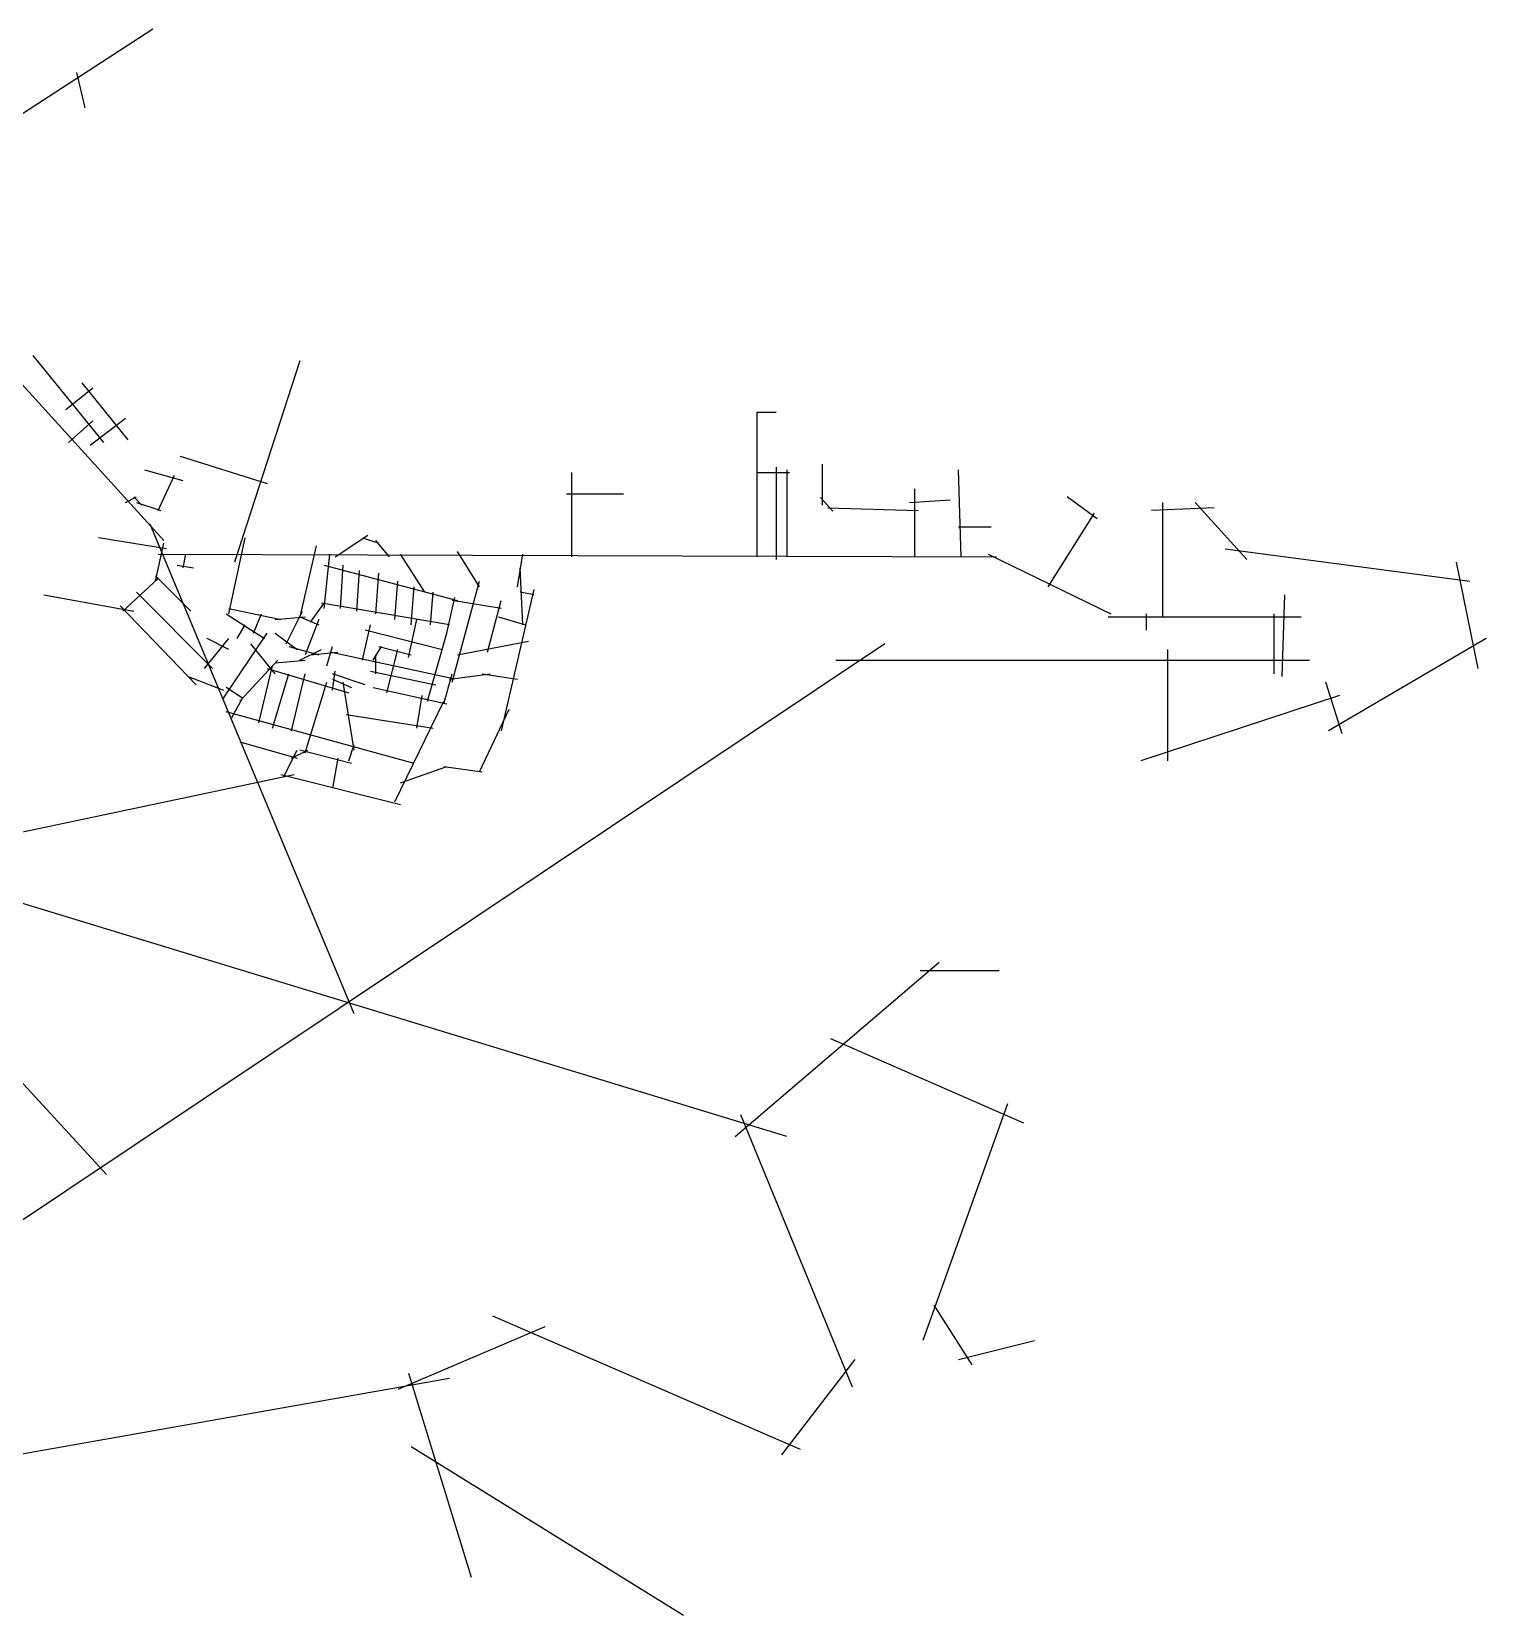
# Model space of a CAD drawing. Extents: x 184397 to 198233, y 8245483 to 8260899.
# Drawn here: x 193543 to 198233, y 8248852 to 8253958 of the extents above; entities that cross this region are included whole.
import ezdxf

# ---------------------------------------------------------------- set-up
doc = ezdxf.new("R2010")
doc.units = 0
doc.layers.add('AXIAL', color=7, linetype='CONTINUOUS')

msp = doc.modelspace()

# ---------------------------------------------------------------- linework, layer by layer
at = {"layer": 'AXIAL', "color": 92, "linetype": 'CONTINUOUS'}
for p, q in [((193310.828757, 8253563.588883), (193933.76926, 8253967.185295)), ((193837.25647, 8252089.586738), (193951.315776, 8252194.87405)), ((197574.905172, 8251879.016538), (197583.677166, 8252142.230078)), ((194074.149604, 8251852.693604), (193828.481948, 8252107.13515)), ((197548.582238, 8251887.788532), (197548.582238, 8252080.812217)), ((194179.436915, 8251966.752911), (194109.244532, 8252001.847839)), ((197206.403688, 8251607.025948), (197206.403688, 8251966.752911)), ((194188.20891, 8251747.408188), (194223.303838, 8251808.824154)), ((194354.912188, 8251554.384504), (194398.781006, 8251642.123403)), ((194381.232594, 8251615.80047), (194433.876566, 8251642.123403)), ((194565.484284, 8251607.025948), (194583.0308, 8251659.66992)), ((194346.137666, 8251563.159025), (194732.187562, 8251466.646236)), ((196688.74797, 8250501.524656), (196416.759907, 8249738.203809)), ((196021.938017, 8249387.251368), (195030.496031, 8249817.168187)), ((194890.116318, 8249615.369981), (192758.07811, 8249238.097134))]:
    msp.add_line(p, q, dxfattribs=at)
at = {"layer": 'AXIAL', "color": 112, "linetype": 'CONTINUOUS'}
for p, q in [((193688.101604, 8253826.803056), (193714.422642, 8253712.743749)), ((193740.745575, 8252809.040663), (193653.006676, 8252738.850174)), ((193731.971054, 8252624.790868), (193846.03036, 8252712.527241)), ((196085.874567, 8252456.391866), (196126.628623, 8252412.639723)), ((196978.285075, 8252387.897734), (196881.772286, 8252458.08759)), ((193881.12592, 8252440.539179), (193960.090298, 8252414.218772)), ((197188.855276, 8252440.539179), (197188.855276, 8252072.040222)), ((194539.161351, 8252098.36126), (194547.935872, 8252238.740973)), ((194591.805322, 8252089.586738), (194600.579212, 8252221.194456)), ((194653.223184, 8252080.812217), (194661.995178, 8252212.420566)), ((194714.638518, 8252063.2657), (194723.41304, 8252186.099528)), ((194767.28249, 8252045.717289), (194776.054485, 8252168.551116)), ((194828.698456, 8252045.717289), (194837.472346, 8252151.0046)), ((195162.10438, 8252142.230078), (195118.23493, 8252151.0046)), ((194363.686078, 8251984.301322), (194416.33005, 8252089.586738)), ((194442.650456, 8252054.49181), (194486.519906, 8252115.909672)), ((194881.341796, 8252019.396882), (194907.662834, 8252133.456188)), ((195056.817069, 8252098.36126), (194898.888313, 8252124.681667)), ((194258.401293, 8252019.396882), (194284.7217, 8252080.812217)), ((194328.59115, 8252063.2657), (194425.102044, 8252072.040222)), ((194468.971494, 8252063.2657), (194425.102044, 8251949.206394)), ((195048.045074, 8252072.040222), (195135.781447, 8252045.717289)), ((197136.213831, 8252080.812217), (197136.213831, 8252028.170772)), ((194161.887872, 8251808.824154), (194302.268216, 8252019.396882)), ((194819.923935, 8251800.05216), (194881.341796, 8252019.396882)), ((194916.436724, 8251949.206394), (195144.555968, 8251993.075844)), ((194907.662834, 8251870.242016), (194504.066422, 8251957.980916)), ((194688.318112, 8251826.372566), (194723.41304, 8251966.752911)), ((194328.59115, 8251922.883461), (194425.102044, 8251931.657982)), ((194512.840944, 8251835.147088), (194521.614834, 8251896.563054)), ((194872.567274, 8251791.277638), (194898.888313, 8251887.788532)), ((194890.116318, 8251870.242016), (195021.722141, 8251887.788532)), ((197767.928856, 8251694.764848), (197715.284884, 8251861.468126)), ((194784.829006, 8251712.31326), (194802.377418, 8251817.598676)), ((194872.567274, 8251589.479432), (194995.401102, 8251571.93102)), ((196451.854835, 8249852.263115), (196574.688663, 8249659.239431)), ((194758.507968, 8249632.919024), (194960.306174, 8248974.881066))]:
    msp.add_line(p, q, dxfattribs=at)
at = {"layer": 'AXIAL', "color": 102, "linetype": 'CONTINUOUS'}
for p, q in [((193775.840503, 8252633.562863), (193547.721891, 8252914.325447)), ((195942.973639, 8252730.076285), (195881.555777, 8252730.076285)), ((194021.508159, 8252589.69594), (194302.268216, 8252501.95704)), ((195881.555777, 8252537.051969), (195986.843089, 8252537.051969)), ((193872.351398, 8252458.08759), (193898.674331, 8252431.767184)), ((195451.638959, 8252466.862112), (195267.389165, 8252466.862112)), ((196372.890457, 8252440.539179), (196504.498807, 8252449.3137)), ((196109.676917, 8252422.992662), (196401.58368, 8252414.677006)), ((196820.356319, 8252168.551116), (196969.510554, 8252405.444251)), ((196530.819213, 8252361.574801), (196636.10463, 8252361.574801)), ((194609.353734, 8252326.479873), (194661.995178, 8252308.933356)), ((194012.733638, 8252238.740973), (194065.375082, 8252229.968978)), ((194486.519906, 8252238.740973), (194916.436724, 8252124.681667)), ((195127.009452, 8252045.717289), (195118.23493, 8252229.968978)), ((193582.816819, 8252142.230078), (193872.351398, 8252089.586738)), ((194898.888313, 8251861.468126), (194986.627212, 8252186.099528)), ((194179.436915, 8252098.36126), (194346.137666, 8252063.2657)), ((194890.116318, 8252045.717289), (194477.745384, 8252115.909672)), ((194407.555528, 8252072.040222), (194468.971494, 8252045.717289)), ((197013.380003, 8252072.040222), (197636.320506, 8252072.040222)), ((194328.59115, 8251887.788532), (194249.626772, 8251984.301322)), ((194214.531844, 8251800.05216), (194337.365671, 8251931.657982)), ((194302.268216, 8251905.336944), (194565.484284, 8251826.372566)), ((194223.303838, 8251808.824154), (194170.662394, 8251843.919083)), ((194512.840944, 8251870.242016), (194574.258806, 8251843.919083)), ((194644.448662, 8251843.919083), (194881.341796, 8251791.277638)), ((197759.154334, 8251817.598676), (197118.66542, 8251607.025948)), ((194556.709762, 8251756.18271), (194837.472346, 8251712.31326)), ((194574.258806, 8251598.253954), (194407.555528, 8251642.123403)), ((194530.389356, 8251615.80047), (194512.840944, 8251519.289576)), ((194732.187562, 8251536.836092), (194881.341796, 8251589.479432)), ((195197.199308, 8249782.073258), (194723.41304, 8249580.275053))]:
    msp.add_line(p, q, dxfattribs=at)
at = {"layer": 'AXIAL', "color": 62, "linetype": 'CONTINUOUS'}
msp.add_line((193968.864188, 8252317.705351), (193459.982991, 8252879.230519), dxfattribs=at)
at = {"layer": 'AXIAL', "color": 82, "linetype": 'CONTINUOUS'}
for p, q in [((194407.555528, 8252896.778931), (194196.983432, 8252247.515495)), ((193661.781197, 8252633.562863), (193740.745575, 8252703.755246)), ((195881.555777, 8252730.076285), (195881.555777, 8252265.063906)), ((195942.973639, 8252554.598485), (195942.973639, 8252256.290016)), ((195284.938208, 8252265.063906), (195284.938208, 8252537.051969)), ((195978.068567, 8252545.82649), (195978.068567, 8252265.063906)), ((196539.593735, 8252265.063906), (196530.819213, 8252545.82649)), ((193846.03036, 8252440.539179), (193881.12592, 8252458.08759)), ((196390.439501, 8252265.063906), (196390.439501, 8252484.408629)), ((194179.436915, 8252080.812217), (194232.07836, 8252326.479873)), ((194460.196973, 8252300.158834), (194407.555528, 8252072.040222)), ((194521.614834, 8252265.063906), (194626.90025, 8252335.254394)), ((194697.090107, 8252265.063906), (194653.223184, 8252317.705351)), ((194039.054676, 8252273.838428), (194030.280154, 8252229.968978)), ((194486.519906, 8252098.36126), (194504.066422, 8252273.838428)), ((194811.15194, 8252151.0046), (194732.187562, 8252273.838428)), ((194986.627212, 8252168.551116), (194916.436724, 8252282.610423)), ((195109.460409, 8252168.551116), (195127.009452, 8252273.838428)), ((196627.332635, 8252273.838428), (197022.154525, 8252080.812217)), ((194275.94781, 8251729.859776), (194319.816628, 8251914.111466)), ((194319.816628, 8251712.31326), (194372.4606, 8251887.788532)), ((194381.232594, 8251703.53937), (194425.102044, 8251887.788532)), ((194425.102044, 8251633.348882), (194495.294428, 8251861.468126)), ((194583.0308, 8251642.123403), (194547.935872, 8251861.468126)), ((194714.638518, 8251475.420126), (194872.567274, 8251800.05216))]:
    msp.add_line(p, q, dxfattribs=at)
at = {"layer": 'AXIAL', "color": 122, "linetype": 'CONTINUOUS'}
for p, q in [((193854.804881, 8252642.337385), (193705.650647, 8252826.589074)), ((196092.128505, 8252563.373007), (196092.128505, 8252431.767184)), ((193951.315776, 8252414.218772), (194003.959116, 8252528.278079)), ((197355.558554, 8252422.992662), (197153.760348, 8252414.218772)), ((195162.10438, 8252159.776595), (195056.817069, 8251703.53937)), ((195012.947619, 8251957.980916), (195056.817069, 8252124.681667)), ((194170.662394, 8252080.812217), (194293.496222, 8252001.847839)), ((194609.353734, 8251931.657982), (194635.67414, 8252045.717289)), ((194328.59115, 8252019.396882), (194398.781006, 8251966.752911)), ((198232.940602, 8252001.847839), (197724.059406, 8251703.53937)), ((194372.4606, 8251975.527432), (194468.971494, 8251949.206394)), ((194442.650456, 8251949.206394), (194530.389356, 8251957.980916)), ((194495.294428, 8251914.111466), (194512.840944, 8251975.527432)), ((194653.223184, 8251887.788532), (194653.223184, 8251949.206394)), ((194661.995178, 8251975.527432), (194767.28249, 8251949.206394)), ((194618.125729, 8251852.693604), (194512.840944, 8251887.788532)), ((194635.67414, 8251896.563054), (194846.246868, 8251852.693604)), ((194995.401102, 8251887.788532), (195109.460409, 8251870.242016)), ((194986.627212, 8251571.93102), (195083.140002, 8251773.729226)), ((196530.819213, 8249676.785947), (196776.486869, 8249738.203809)), ((194767.28249, 8249396.02589), (195644.662643, 8248852.047238))]:
    msp.add_line(p, q, dxfattribs=at)
at = {"layer": 'AXIAL', "color": 132, "linetype": 'CONTINUOUS'}
for p, q in [((193907.446326, 8252545.82649), (194030.280154, 8252510.731562)), ((197460.843338, 8252256.290016), (197294.142587, 8252440.539179)), ((198206.620196, 8251905.336944), (198136.427813, 8252247.515495)), ((194205.757322, 8252001.847839), (194232.07836, 8252045.717289)), ((194758.507968, 8251940.432504), (194784.829006, 8252063.2657)), ((194863.793384, 8251966.752911), (194618.125729, 8252028.170772)), ((194407.555528, 8251931.657982), (194477.745384, 8251966.752911)), ((194644.448662, 8251931.657982), (194670.7697, 8251975.527432))]:
    msp.add_line(p, q, dxfattribs=at)
at = {"layer": 'AXIAL', "color": 42, "linetype": 'CONTINUOUS'}
for p, q in [((194583.0308, 8250791.061761), (193924.994738, 8252370.349322)), ((196293.926079, 8251984.301322), (192801.945033, 8249650.465541))]:
    msp.add_line(p, q, dxfattribs=at)
at = {"layer": 'AXIAL', "color": 72, "linetype": 'CONTINUOUS'}
for p, q in [((193977.638709, 8252291.384944), (193758.292092, 8252326.479873)), ((193942.543781, 8252186.099528), (193968.864188, 8252308.933356)), ((193951.315776, 8252273.838428), (196653.653041, 8252265.063906)), ((194056.603087, 8252089.586738), (193942.543781, 8252203.646045)), ((194126.792944, 8251905.336944), (193881.12592, 8252151.0046)), ((194100.472537, 8251905.336944), (194179.436915, 8252001.847839)), ((196135.997323, 8251931.657982), (197662.641544, 8251931.657982)), ((194047.828566, 8251879.016538), (194161.887872, 8251835.147088)), ((194776.054485, 8251598.253954), (194170.662394, 8251764.954705)), ((194214.531844, 8251668.44381), (194398.781006, 8251615.80047)), ((193223.089857, 8251317.49137), (194390.007116, 8251563.159025)), ((193179.220407, 8250931.444001), (193784.615025, 8250273.406043)), ((196407.986017, 8250931.444001), (196662.427563, 8250931.444001)), ((196118.448912, 8250712.097383), (196741.391941, 8250440.109321)), ((196197.41329, 8249676.785947), (195960.520155, 8249369.702957))]:
    msp.add_line(p, q, dxfattribs=at)
at = {"layer": 'AXIAL', "color": 142, "linetype": 'CONTINUOUS'}
msp.add_line((197390.653482, 8252291.384944), (198180.297263, 8252186.099528), dxfattribs=at)
at = {"layer": 'AXIAL', "color": 22, "linetype": 'CONTINUOUS'}
msp.add_line((195978.068567, 8250396.239871), (191029.633788, 8251905.336944), dxfattribs=at)
at = {"layer": 'AXIAL', "color": 52, "linetype": 'CONTINUOUS'}
for p, q in [((195811.365921, 8250396.239871), (196469.403879, 8250957.764408)), ((195828.914333, 8250466.429728), (196188.641295, 8249589.049574))]:
    msp.add_line(p, q, dxfattribs=at)

doc.saveas('drawing.dxf')
